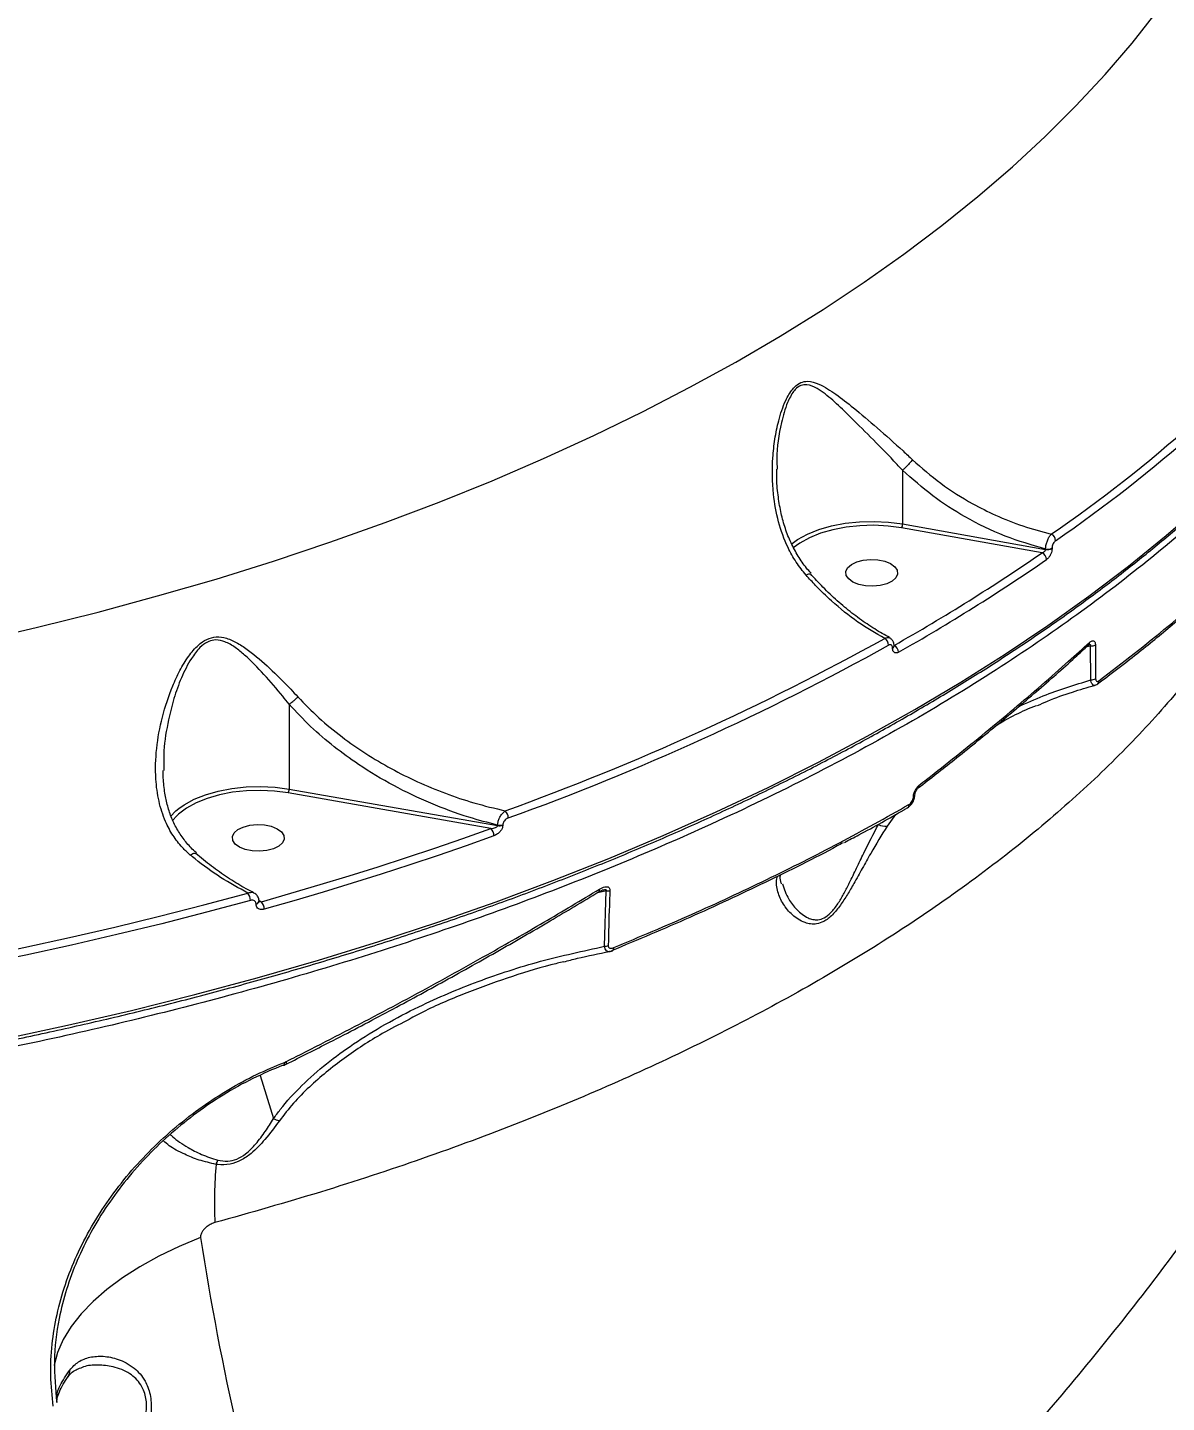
# Model space of a CAD drawing. Header units: millimetres. Extents: x -6104 to 7803, y -6013 to 4803.
# Drawn here: x 633.4 to 831, y -1479.8 to -1241.3 of the extents above; entities that cross this region are included whole.
import ezdxf

# ---------------------------------------------------------------- set-up
doc = ezdxf.new("R2010")
doc.units = ezdxf.units.MM
for name, color, linetype in [('DIKOM_ОБЪЕКТ', 7, 'Continuous'), ('DIKOM_РАЗМЕР_ЗОНА', 7, 'Continuous'), ('DIKOM_РАЗМЕР_ОБЪЕКТА', 7, 'Continuous')]:
    doc.layers.add(name, color=color, linetype=linetype)
doc.styles.add('style1', font='arial.ttf', dxfattribs={"width": 0.8})
doc.dimstyles.new('1-50', dxfattribs={"dimtxt": 300, "dimasz": 200, "dimexe": 100, "dimexo": 0, "dimgap": 100, "dimtad": 1, "dimtxsty": 'style1', "dimcen": 200, "dimclrd": 7, "dimclre": 7, "dimclrt": 7, "dimadec": 1, "dimazin": 2, "dimtfac": 1, "dimtmove": 0, "dimatfit": 2, "dimfxl": 0, "dimlwd": 25, "dimlwe": 18, "dimarcsym": 0})

# ---------------------------------------------------------------- blocks, each defined once
blk = doc.blocks.new('*D10')
at = {"layer": 'Defpoints', "color": 0, "transparency": 16777216}
for p in [(-4094.65, -224.49), (3111.63, -1726.03), (3111.63, -4948.58)]:
    blk.add_point(p, dxfattribs=at)
at = {"layer": 'DIKOM_РАЗМЕР_ОБЪЕКТА', "color": 7, "lineweight": 18, "transparency": 16777216}
for p, q in [((-4094.65, -224.49), (-4094.65, -5048.58)), ((3111.63, -1726.03), (3111.63, -5048.58))]:
    blk.add_line(p, q, dxfattribs=at)
at = {"layer": 'DIKOM_РАЗМЕР_ОБЪЕКТА', "color": 7, "lineweight": 25, "transparency": 16777216}
blk.add_line((-3894.65, -4948.58), (2911.63, -4948.58), dxfattribs=at)
at = {"layer": 'DIKOM_РАЗМЕР_ОБЪЕКТА', "color": 7, "transparency": 16777216}
for points in [[(-3894.65, -4915.24), (-3894.65, -4981.91), (-4094.65, -4948.58)], [(2911.63, -4915.24), (2911.63, -4981.91), (3111.63, -4948.58)]]:
    blk.add_solid(points, dxfattribs=at)
at = {"layer": 'DIKOM_РАЗМЕР_ОБЪЕКТА', "color": 7, "transparency": 16777216, "insert": (-134.24, -4695.4), "char_height": 300, "attachment_point": 5, "style": 'style1'}
blk.add_mtext('7200', dxfattribs=at)
blk = doc.blocks.new('*D12')
at = {"layer": 'Defpoints', "color": 0, "transparency": 16777216}
for p in [(-6103.62, -69.94), (4675.35, -1132.87), (4675.35, -5913.06)]:
    blk.add_point(p, dxfattribs=at)
at = {"layer": 'DIKOM_РАЗМЕР_ЗОНА', "color": 7, "lineweight": 18, "transparency": 16777216}
for p, q in [((-6103.62, -69.94), (-6103.62, -6013.06)), ((4675.35, -1132.87), (4675.35, -6013.06))]:
    blk.add_line(p, q, dxfattribs=at)
at = {"layer": 'DIKOM_РАЗМЕР_ЗОНА', "color": 7, "lineweight": 25, "transparency": 16777216}
blk.add_line((-5903.62, -5913.06), (4475.35, -5913.06), dxfattribs=at)
at = {"layer": 'DIKOM_РАЗМЕР_ЗОНА', "color": 7, "transparency": 16777216}
for points in [[(-5903.62, -5879.73), (-5903.62, -5946.4), (-6103.62, -5913.06)], [(4475.35, -5879.73), (4475.35, -5946.4), (4675.35, -5913.06)]]:
    blk.add_solid(points, dxfattribs=at)
at = {"layer": 'DIKOM_РАЗМЕР_ЗОНА', "color": 7, "transparency": 16777216, "insert": (271.51, -5659.89), "char_height": 300, "attachment_point": 5, "style": 'style1'}
blk.add_mtext('10800', dxfattribs=at)

msp = doc.modelspace()

# ---------------------------------------------------------------- linework, layer by layer
at = {"layer": 'DIKOM_ОБЪЕКТ', "color": 7, "linetype": 'Continuous', "lineweight": 15}
for p, q in [((785.189, -1318.062), (785.189, -1327.395)), ((809.379, -1332.395), (785.027, -1328.067)), ((785.189, -1327.395), (809.991, -1331.803)), ((809.991, -1331.803), (809.991, -1331.735)), ((811.121, -1331.554), (811.121, -1331.622)), ((783.448, -1348.941), (783.448, -1348.894)), ((783.71, -1348.594), (783.71, -1348.546)), ((817.803, -1348.565), (817.078, -1348.733)), ((817.835, -1354.444), (817.803, -1348.565)), ((678.772, -1358.676), (678.772, -1373.385)), ((657.021, -1369.77), (657.018, -1370.175)), ((678.772, -1373.385), (714.926, -1379.727)), ((713.731, -1380.218), (678.61, -1374.058)), ((659.268, -1378.007), (658.523, -1378.844)), ((783.985, -1377.779), (782.496, -1379.791)), ((714.926, -1379.727), (714.926, -1379.638)), ((715.826, -1379.572), (715.826, -1379.66)), ((673.543, -1392.732), (673.962, -1392.916)), ((673.549, -1392.882), (673.549, -1392.854)), ((733.792, -1391.05), (732.067, -1391.45)), ((733.498, -1400.655), (733.792, -1391.05)), ((673.025, -1393.335), (673.025, -1393.307)), ((677.951, -1420.789), (678.26, -1420.65)), ((678.26, -1420.65), (678.301, -1420.628)), ((673.734, -1423.044), (676.058, -1430.55)), ((640.407, -1475.311), (640.43, -1475.279))]:
    msp.add_line(p, q, dxfattribs=at)
at = {"layer": 'DIKOM_ОБЪЕКТ', "color": 7, "linetype": 'Continuous', "lineweight": 15, "flags": 128}
for points in [[(624.511, -1347.752), (635.141, -1345.295), (645.62, -1342.672), (655.939, -1339.885), (666.089, -1336.938), (676.059, -1333.832), (685.84, -1330.572), (695.425, -1327.159), (704.802, -1323.598), (713.964, -1319.89), (722.903, -1316.041), (731.609, -1312.053), (740.075, -1307.93), (748.293, -1303.676), (756.255, -1299.295), (763.955, -1294.79), (771.384, -1290.167), (778.535, -1285.43), (785.403, -1280.582), (791.981, -1275.629), (798.262, -1270.574), (804.241, -1265.424), (809.912, -1260.182), (815.27, -1254.853), (820.31, -1249.442), (825.028, -1243.955), (829.418, -1238.396)], [(629.081, -1416.778), (640.335, -1414.367), (651.449, -1411.788), (662.412, -1409.045), (673.217, -1406.139), (683.853, -1403.073), (694.312, -1399.849), (704.585, -1396.47), (714.663, -1392.939), (724.538, -1389.259), (734.202, -1385.433), (743.646, -1381.464), (752.862, -1377.356), (761.843, -1373.111), (770.581, -1368.734), (779.069, -1364.229), (787.299, -1359.598), (795.265, -1354.846), (802.96, -1349.978), (810.377, -1344.996), (817.511, -1339.906), (824.355, -1334.711), (830.903, -1329.416), (837.15, -1324.025)], [(766.036, -1330.776), (766.973, -1330.112), (768.698, -1329.164), (770.684, -1328.363), (772.885, -1327.727), (775.247, -1327.271), (777.717, -1327.006), (780.237, -1326.938), (782.747, -1327.069), (785.189, -1327.395)], [(785.027, -1328.067), (782.659, -1327.751), (780.225, -1327.624), (777.782, -1327.69), (775.387, -1327.947), (773.096, -1328.389), (770.962, -1329.005), (769.036, -1329.782), (767.363, -1330.702), (766.205, -1331.548)], [(777.587, -1337.869), (776.58, -1337.462), (775.837, -1336.924), (775.418, -1336.301), (775.357, -1335.642), (775.659, -1335.001), (776.3, -1334.429), (777.227, -1333.974), (778.365, -1333.672), (779.623, -1333.547), (780.898, -1333.61), (782.087, -1333.855), (783.094, -1334.263), (783.837, -1334.8), (784.256, -1335.424), (784.317, -1336.083), (784.015, -1336.724), (783.374, -1337.295), (782.447, -1337.75), (781.309, -1338.052), (780.051, -1338.177), (778.776, -1338.115), (777.587, -1337.869)], [(678.61, -1374.058), (676.241, -1373.741), (673.807, -1373.614), (671.364, -1373.68), (668.969, -1373.937), (666.678, -1374.379), (664.545, -1374.996), (662.619, -1375.773), (660.945, -1376.692), (659.564, -1377.732), (659.268, -1378.007)], [(659.618, -1376.767), (660.555, -1376.102), (662.28, -1375.155), (664.267, -1374.353), (666.467, -1373.717), (668.83, -1373.261), (671.3, -1372.996), (673.819, -1372.928), (676.33, -1373.059), (678.772, -1373.385)], [(658.192, -1378.151), (659.13, -1377.175), (659.618, -1376.767)], [(671.169, -1383.86), (670.162, -1383.452), (669.419, -1382.915), (669.001, -1382.291), (668.94, -1381.632), (669.242, -1380.991), (669.882, -1380.42), (670.809, -1379.965), (671.947, -1379.662), (673.205, -1379.538), (674.48, -1379.6), (675.669, -1379.845), (676.676, -1380.253), (677.419, -1380.791), (677.838, -1381.414), (677.899, -1382.073), (677.597, -1382.714), (676.956, -1383.285), (676.029, -1383.74), (674.891, -1384.043), (673.633, -1384.168), (672.358, -1384.105), (671.169, -1383.86)], [(673.962, -1392.916), (679.081, -1391.455), (684.159, -1389.957), (689.196, -1388.423), (694.191, -1386.853), (699.143, -1385.247), (704.051, -1383.606), (708.914, -1381.929), (713.731, -1380.218)], [(714.304, -1381.497), (709.476, -1383.212), (704.601, -1384.893), (699.682, -1386.538), (694.718, -1388.148), (689.711, -1389.722), (684.662, -1391.259), (679.572, -1392.761), (674.441, -1394.225)], [(608.575, -1405.552), (616.69, -1404.08), (624.744, -1402.522), (632.735, -1400.88), (640.658, -1399.153), (648.511, -1397.343), (656.29, -1395.451), (663.992, -1393.476), (671.614, -1391.421)], [(672.052, -1392.696), (664.414, -1394.756), (656.695, -1396.735), (648.898, -1398.632), (641.028, -1400.446), (633.087, -1402.176), (625.079, -1403.822), (617.006, -1405.383), (608.874, -1406.858)], [(677.706, -1421.286), (677.771, -1421.299), (677.827, -1421.29)], [(677.827, -1421.29), (677.829, -1421.289), (677.877, -1421.256), (677.916, -1421.2), (677.943, -1421.124), (677.958, -1421.028), (677.961, -1420.916), (677.951, -1420.789)], [(678.235, -1421.105), (678.239, -1421.102), (678.277, -1421.061), (678.298, -1420.992), (678.302, -1420.899), (678.289, -1420.783), (678.26, -1420.65)], [(678.266, -1421.089), (678.271, -1421.086), (678.309, -1421.042), (678.332, -1420.972), (678.338, -1420.878), (678.328, -1420.762), (678.301, -1420.628)], [(663.41, -1451.172), (659.675, -1452.73), (656.156, -1454.424), (652.88, -1456.241), (649.872, -1458.166), (647.155, -1460.185), (644.752, -1462.281), (642.68, -1464.439), (640.955, -1466.641), (639.592, -1468.87), (638.601, -1471.11), (637.989, -1473.343), (637.981, -1473.382)]]:
    msp.add_lwpolyline(points, dxfattribs=at)
at = {"layer": 'DIKOM_ОБЪЕКТ', "color": 7, "linetype": 'Continuous', "lineweight": 15}
for centre, radius, start, end in [((672.524, -1127.351), 244.733, 304.45512, 319.01542), ((672.969, -1128.048), 245.267, 304.45486, 319.01562), ((783.781, -1327.411), 1.408, 332.23015, 0.65083), ((810.402, -1330.346), 1.33, 2.50208, 64.0372), ((614.974, -1050.239), 342.645, 299.50387, 304.56684), ((808.856, -1333.614), 1.326, 2.31532, 66.76342), ((810.318, -1330.155), 1.613, 258.2916, 299.86397), ((810.318, -1330.224), 1.613, 258.2916, 299.86397), ((615.328, -1050.756), 343.432, 299.50362, 304.56704), ((562.056, -950.479), 453.685, 289.86955, 299.0114), ((781.333, -1348.46), 1.437, 1.81542, 58.38253), ((562.253, -950.778), 454.689, 289.86948, 299.01132), ((783.285, -1348.499), 0.427, 292.37683, 353.64173), ((783.287, -1348.548), 0.424, 292.2561, 354.58253), ((783.048, -1349.694), 1.413, 1.61983, 61.60024), ((817.096, -1348.038), 0.523, 312.81392, 9.77893), ((817.879, -1347.045), 1.522, 267.12689, 299.99936), ((817.886, -1352.904), 1.542, 268.11249, 300.6391), ((818.648, -1354.642), 0.617, 308.20739, 5.83246), ((677.364, -1373.402), 1.408, 332.224, 0.65466), ((787.581, -1372.832), 0.487, 312.07417, 14.22951), ((785.717, -1376.143), 0.583, 304.16604, 7.19652), ((786.966, -1374.297), 0.371, 287.34568, 349.39021), ((715.039, -1378.418), 1.753, 0.61357, 46.09009), ((712.579, -1381.503), 1.726, 0.18941, 48.11256), ((715.246, -1377.857), 1.81, 259.82883, 288.68228), ((715.246, -1377.947), 1.809, 259.81696, 288.69415), ((782.147, -1377.608), 2.211, 239.13061, 279.08125), ((669.968, -1392.7), 2.084, 0.08709, 37.8446), ((672.97, -1392.712), 0.597, 275.29139, 346.0889), ((672.972, -1392.746), 0.591, 275.06857, 347.35672), ((672.44, -1394.214), 2.001, 359.69293, 40.46499), ((732.196, -1390.887), 0.436, 314.88449, 19.92839), ((733.892, -1389.284), 1.769, 266.76967, 287.69664), ((733.555, -1398.863), 1.793, 268.18337, 288.82982), ((734.555, -1400.971), 0.545, 302.83262, 9.23311), ((663.681, -1437.109), 2.786, 330.3957, 346.91282), ((736.134, -1444.936), 70.327, 174.73718, 182.98504), ((1117.635, -1381.755), 459.499, 188.68896, 205.72237), ((639.101, -1474.365), 1.613, 325.45639, 7.14787)]:
    msp.add_arc(centre, radius, start, end, dxfattribs=at)
for points, knots in [([(474.42, -1432.667), (476.441, -1432.66), (482.3, -1432.64), (491.995, -1432.482), (503.494, -1432.14), (514.97, -1431.633), (526.415, -1430.964), (537.82, -1430.134), (549.177, -1429.143), (560.477, -1427.992), (571.712, -1426.682), (582.872, -1425.213), (593.951, -1423.587), (604.939, -1421.804), (615.828, -1419.867), (626.61, -1417.777), (637.277, -1415.535), (647.821, -1413.143), (658.235, -1410.602), (668.509, -1407.916), (678.637, -1405.085), (688.61, -1402.111), (698.422, -1398.997), (708.065, -1395.746), (717.532, -1392.359), (726.816, -1388.839), (735.909, -1385.19), (744.805, -1381.412), (753.497, -1377.51), (761.979, -1373.486), (770.244, -1369.343), (778.286, -1365.084), (786.099, -1360.713), (793.677, -1356.232), (801.015, -1351.645), (808.106, -1346.955), (814.945, -1342.166), (821.528, -1337.282), (827.849, -1332.305), (833.903, -1327.24), (839.686, -1322.091), (845.194, -1316.861), (850.421, -1311.554), (855.364, -1306.174), (860.02, -1300.726), (864.384, -1295.213), (868.454, -1289.64), (872.225, -1284.011), (875.7, -1278.331), (878.852, -1272.602), (881.19, -1267.983), (882.367, -1265.262), (882.706, -1264.48)], [0, 0, 0, 0, 0.010755, 0.0311879, 0.0516214, 0.0720549, 0.0924885, 0.1129222, 0.133356, 0.15379, 0.1742241, 0.1946585, 0.2150931, 0.235528, 0.2559631, 0.2763985, 0.2968343, 0.3172704, 0.3377069, 0.3581439, 0.3785812, 0.3990192, 0.4194575, 0.4398964, 0.4603359, 0.4807759, 0.5012165, 0.5216577, 0.5420994, 0.5625418, 0.5829849, 0.6034283, 0.6238724, 0.6443169, 0.664762, 0.6852075, 0.7056531, 0.7260988, 0.7465444, 0.7669897, 0.7874344, 0.8078782, 0.8283207, 0.8487616, 0.8692003, 0.8896364, 0.9100693, 0.9304984, 0.9509233, 0.9713434, 0.9917579, 1, 1, 1, 1]), ([(882.782, -1265.832), (882.644, -1266.182), (880.962, -1270.45), (876.555, -1278.498), (869.423, -1290.031), (860.821, -1301.429), (850.918, -1312.667), (839.887, -1323.493), (827.803, -1333.881), (814.751, -1343.813), (800.516, -1353.451), (785.099, -1362.748), (768.526, -1371.663), (751.896, -1379.645), (735.417, -1386.756), (719.266, -1393.068), (702.484, -1398.994), (685.108, -1404.509), (667.328, -1409.558), (649.232, -1414.117), (632.813, -1417.794), (622.294, -1419.841), (618.01, -1420.674)], [0, 0, 0, 0, 0.00498233, 0.06074718, 0.11646919, 0.17380977, 0.23119714, 0.28853766, 0.34425961, 0.40002442, 0.45574659, 0.51308714, 0.57047437, 0.62781487, 0.67631067, 0.72486327, 0.77341565, 0.82242837, 0.87144075, 0.91921932, 0.967106, 1, 1, 1, 1]), ([(768.455, -1336.276), (767.858, -1335.532), (766.653, -1334.031), (764.971, -1330.952), (763.542, -1327.008), (762.608, -1321.759), (762.539, -1316.91), (762.999, -1312.656), (763.682, -1309.298), (764.658, -1306.292), (765.736, -1304.405), (766.65, -1303.388), (767.516, -1302.77), (768.996, -1302.522), (771.045, -1303.172), (773.632, -1304.842), (776.944, -1307.424), (780.805, -1310.705), (784.303, -1313.81), (786.365, -1315.735), (786.908, -1316.241)], [0, 0, 0, 0, 0.0440624, 0.0889568, 0.1624866, 0.2382049, 0.335245, 0.3852648, 0.4352596, 0.4935515, 0.5321355, 0.5402093, 0.5665597, 0.5927398, 0.6382725, 0.7076017, 0.7787241, 0.8710041, 0.9660342, 1, 1, 1, 1]), ([(785.19, -1318.06), (785.19, -1318.06), (784.654, -1317.563), (782.839, -1315.513), (779.575, -1312.273), (776.071, -1308.766), (773.076, -1305.864), (770.736, -1304.011), (768.879, -1303.144), (767.54, -1303.266), (766.864, -1303.757), (766.473, -1304.175), (765.942, -1304.811), (764.986, -1306.688), (763.915, -1310.653), (763.263, -1314.588), (763.398, -1317.3), (763.428, -1317.889)], [0, 0, 0, 0, 0.000026, 0.0500798, 0.1885435, 0.3272161, 0.4299972, 0.5324068, 0.5962359, 0.6315292, 0.6661345, 0.666597, 0.6774804, 0.7308713, 0.8146133, 0.9597087, 1, 1, 1, 1]), ([(706.899, -1580.991), (711.711, -1577.034), (721.334, -1569.119), (735.299, -1557.035), (748.881, -1544.821), (762.472, -1532.061), (775.936, -1518.82), (789.158, -1505.143), (801.779, -1491.373), (813.726, -1477.559), (824.939, -1463.754), (835.059, -1450.409), (844.104, -1437.56), (852.117, -1425.23), (859.326, -1413.079), (865.669, -1401.163), (871.101, -1389.53), (875.598, -1378.199), (879.093, -1367.233), (881.551, -1356.633), (882.896, -1346.581), (883.122, -1337.296), (882.244, -1328.846), (880.709, -1321.903), (879.034, -1317.998), (878.354, -1316.411)], [0, 0, 0, 0, 0.0400046, 0.0800095, 0.1204123, 0.1608152, 0.2054795, 0.2501784, 0.2948426, 0.3408231, 0.3868418, 0.4328217, 0.4760809, 0.5193728, 0.5626316, 0.6071387, 0.6516822, 0.6961891, 0.7423061, 0.7884231, 0.8352025, 0.8819819, 0.925918, 0.9698885, 1, 1, 1, 1]), ([(786.908, -1316.241), (786.872, -1316.289), (786.765, -1316.427), (786.507, -1316.735), (786.111, -1317.173), (785.629, -1317.664), (785.336, -1317.928), (785.19, -1318.06)], [0, 0, 0, 0, 0.0872856, 0.2536069, 0.5024063, 0.7512121, 1, 1, 1, 1]), ([(786.908, -1316.241), (788.512, -1317.646), (791.756, -1320.487), (796.701, -1323.603), (801.501, -1326.021), (806.062, -1327.853), (809.336, -1328.716), (810.984, -1329.15)], [0, 0, 0, 0, 0.23086684, 0.46717616, 0.62657074, 0.81199308, 1, 1, 1, 1]), ([(819.019, -1355.115), (820.9, -1353.702), (824.96, -1350.649), (830.879, -1345.849), (836.831, -1340.748), (842.489, -1335.573), (847.863, -1330.327), (852.951, -1325.001), (857.459, -1319.977), (860.136, -1316.699), (861.319, -1315.249)], [0, 0, 0, 0, 0.1130289, 0.244048, 0.3749127, 0.5053844, 0.6355173, 0.7657839, 0.8964701, 1, 1, 1, 1]), ([(819.262, -1354.58), (823.332, -1351.451), (831.472, -1345.195), (842.477, -1335.37), (852.647, -1325.261), (858.544, -1318.278), (861.492, -1314.786)], [0, 0, 0, 0, 0.2486165, 0.4972328, 0.7486163, 1, 1, 1, 1]), ([(769.317, -1335.93), (769.049, -1335.636), (768.21, -1334.714), (767.032, -1332.949), (765.784, -1330.657), (764.8, -1328.176), (764.086, -1325.524), (763.591, -1322.657), (763.338, -1320.09), (763.364, -1318.462), (763.373, -1317.895)], [0, 0, 0, 0, 0.0611124, 0.1919161, 0.3276871, 0.4659008, 0.6050927, 0.7508581, 0.9132424, 1, 1, 1, 1]), ([(785.189, -1318.062), (785.19, -1318.062), (785.19, -1318.061), (785.19, -1318.061), (785.19, -1318.061), (785.19, -1318.06)], [0, 0, 0, 0, 0.4818074, 0.84827, 1, 1, 1, 1]), ([(809.991, -1331.735), (807.634, -1331.054), (802.856, -1329.674), (796.278, -1326.435), (790.266, -1322.59), (786.894, -1319.583), (785.189, -1318.062)], [0, 0, 0, 0, 0.2606922, 0.5286994, 0.761626, 1, 1, 1, 1]), ([(853.024, -1324.861), (851.507, -1328.051), (848.215, -1334.977), (841.581, -1345.364), (833.635, -1355.814), (824.664, -1365.76), (814.834, -1375.201), (803.875, -1384.409), (791.784, -1393.347), (778.579, -1401.98), (764.637, -1410.076), (750.048, -1417.631), (734.909, -1424.654), (718.894, -1431.308), (702.01, -1437.549), (684.343, -1443.395), (672.047, -1446.864), (665.902, -1448.598)], [0, 0, 0, 0, 0.0602331, 0.1307415, 0.20125, 0.267473, 0.333748, 0.3999716, 0.4681248, 0.5363335, 0.6044877, 0.669513, 0.7345855, 0.7996114, 0.8663909, 0.9332205, 1, 1, 1, 1]), ([(809.991, -1331.735), (809.998, -1331.632), (810.018, -1331.338), (810.132, -1330.784), (810.357, -1330.131), (810.656, -1329.536), (810.875, -1329.278), (810.984, -1329.15)], [0, 0, 0, 0, 0.1131677, 0.3259332, 0.5479859, 0.7754358, 1, 1, 1, 1]), ([(811.731, -1330.288), (811.659, -1330.348), (811.517, -1330.467), (811.328, -1330.755), (811.191, -1331.077), (811.128, -1331.354), (811.123, -1331.502), (811.121, -1331.554)], [0, 0, 0, 0, 0.2288286, 0.4578491, 0.6785152, 0.8883334, 1, 1, 1, 1]), ([(809.379, -1332.395), (809.45, -1332.371), (809.589, -1332.325), (809.775, -1332.199), (809.906, -1332.057), (809.963, -1331.945), (809.986, -1331.866), (809.989, -1331.828), (809.991, -1331.803)], [0, 0, 0, 0, 0.2553307, 0.4988724, 0.7167653, 0.8616415, 0.9069877, 1, 1, 1, 1]), ([(811.121, -1331.622), (811.118, -1331.699), (811.11, -1331.925), (811.012, -1332.35), (810.801, -1332.846), (810.511, -1333.286), (810.291, -1333.469), (810.181, -1333.56)], [0, 0, 0, 0, 0.1082823, 0.320439, 0.5430343, 0.7715665, 1, 1, 1, 1]), ([(768.455, -1336.276), (768.481, -1336.261), (768.584, -1336.2), (768.81, -1336.082), (769.067, -1335.99), (769.142, -1336.04), (769.175, -1336.062)], [0, 0, 0, 0, 0.0709674, 0.2779016, 0.6740995, 1, 1, 1, 1]), ([(782.086, -1347.237), (780.531, -1346.343), (777.381, -1344.533), (773.381, -1341.285), (770.423, -1338.446), (768.999, -1336.877), (768.455, -1336.276)], [0, 0, 0, 0, 0.3247063, 0.6574793, 0.869003, 1, 1, 1, 1]), ([(782.941, -1347.064), (782.519, -1346.848), (781.208, -1346.176), (779.019, -1344.772), (776.399, -1342.881), (773.839, -1340.74), (771.42, -1338.471), (769.919, -1336.824), (769.202, -1336.036)], [0, 0, 0, 0, 0.0879372, 0.2727419, 0.4583682, 0.644346, 0.8300262, 1, 1, 1, 1]), ([(661.617, -1384.823), (661.151, -1384.398), (660.023, -1383.37), (658.554, -1381.434), (657.125, -1378.763), (656.08, -1375.479), (655.502, -1371.217), (655.659, -1366.29), (656.668, -1360.841), (658.157, -1356.322), (659.767, -1352.805), (661.216, -1350.383), (662.781, -1348.496), (664.447, -1347.303), (666.184, -1346.859), (668.031, -1347.171), (669.877, -1348.049), (672.382, -1349.737), (675.429, -1352.386), (678.259, -1355.207), (679.864, -1356.947), (680.276, -1357.393)], [0, 0, 0, 0, 0.0311475, 0.0753847, 0.1207359, 0.1821162, 0.2453876, 0.3302604, 0.4176094, 0.5065782, 0.5523803, 0.5980992, 0.6383976, 0.667093, 0.6962048, 0.7286726, 0.7668125, 0.8059862, 0.8877652, 0.9712465, 1, 1, 1, 1]), ([(678.772, -1358.676), (678.397, -1358.211), (676.955, -1356.418), (674.427, -1353.435), (671.678, -1350.647), (669.433, -1348.772), (667.789, -1347.801), (666.201, -1347.399), (665.129, -1347.619), (664.189, -1348.056), (663.055, -1348.95), (661.512, -1351.087), (659.998, -1354.073), (658.735, -1357.663), (657.697, -1361.895), (656.968, -1365.96), (657.007, -1368.763), (657.021, -1369.77)], [0, 0, 0, 0, 0.0410617, 0.1582891, 0.2754222, 0.3287884, 0.3818858, 0.4245558, 0.4558021, 0.4619683, 0.4993764, 0.5538739, 0.6383782, 0.7234473, 0.8083957, 0.9311825, 1, 1, 1, 1]), ([(782.086, -1347.237), (782.23, -1347.173), (782.519, -1347.045), (782.823, -1347.043), (782.904, -1347.124), (782.904, -1347.124)], [0, 0, 0, 0, 0.4997153, 0.9990192, 1, 1, 1, 1]), ([(783.71, -1348.547), (783.71, -1348.547), (783.71, -1348.321), (783.643, -1347.928), (783.362, -1347.422), (783.071, -1347.234), (782.935, -1347.146)], [0, 0, 0, 0, 0.000445, 0.3882985, 0.7151745, 1, 1, 1, 1]), ([(817.611, -1347.949), (817.759, -1347.836), (818.004, -1347.649), (818.321, -1347.637), (818.523, -1347.789), (818.627, -1348.058), (818.636, -1348.272), (818.64, -1348.363)], [0, 0, 0, 0, 0.3038699, 0.5023238, 0.7017056, 0.8732917, 1, 1, 1, 1]), ([(783.448, -1348.894), (783.444, -1348.832), (783.436, -1348.676), (783.354, -1348.48), (783.201, -1348.348), (782.998, -1348.314), (782.845, -1348.381), (782.769, -1348.414)], [0, 0, 0, 0, 0.1422813, 0.357098, 0.5715878, 0.7857022, 1, 1, 1, 1]), ([(784.461, -1349.654), (784.347, -1349.704), (784.12, -1349.805), (783.816, -1349.755), (783.587, -1349.558), (783.465, -1349.265), (783.453, -1349.033), (783.448, -1348.941)], [0, 0, 0, 0, 0.21502897, 0.42998063, 0.64471698, 0.85922315, 1, 1, 1, 1]), ([(783.717, -1348.675), (783.715, -1348.672), (783.712, -1348.668), (783.712, -1348.611), (783.712, -1348.589)], [0, 0, 0, 0, 0.61693956, 1, 1, 1, 1]), ([(787.899, -1373.183), (789.995, -1371.554), (794.603, -1367.973), (801.443, -1362.392), (808.437, -1356.462), (813.764, -1351.799), (816.677, -1349.106), (817.436, -1348.404)], [0, 0, 0, 0, 0.1999131, 0.4396277, 0.6783833, 0.9162269, 1, 1, 1, 1]), ([(788.053, -1372.712), (788.488, -1372.376), (790.663, -1370.693), (796.24, -1366.297), (804.547, -1359.481), (812.155, -1352.896), (816.408, -1349.04), (817.611, -1347.949)], [0, 0, 0, 0, 0.04137389, 0.20687096, 0.53814989, 0.86942865, 1, 1, 1, 1]), ([(817.463, -1348.416), (817.476, -1348.402), (817.521, -1348.355), (817.56, -1348.338), (817.549, -1348.343), (817.547, -1348.343)], [0, 0, 0, 0, 0.2485408, 0.8651705, 1, 1, 1, 1]), ([(817.803, -1348.565), (817.817, -1348.532), (817.842, -1348.477), (817.837, -1348.411), (817.808, -1348.368), (817.753, -1348.341), (817.647, -1348.33), (817.553, -1348.35), (817.491, -1348.364)], [0, 0, 0, 0, 0.1805295, 0.3008841, 0.3970506, 0.526652, 0.6856346, 1, 1, 1, 1]), ([(818.64, -1348.363), (818.638, -1348.949), (818.632, -1350.905), (818.655, -1352.86), (818.672, -1354.23)], [0, 0, 0, 0, 0.2996309, 1, 1, 1, 1]), ([(805.289, -1359.097), (806.716, -1358.448), (810.753, -1356.613), (815.054, -1355.296), (817.835, -1354.444)], [0, 0, 0, 0, 0.353318, 1, 1, 1, 1]), ([(818.504, -1355.382), (818.498, -1355.386), (818.407, -1355.449), (818.228, -1355.354), (818.01, -1355.078), (817.889, -1354.719), (817.844, -1354.492), (817.835, -1354.444)], [0, 0, 0, 0, 0.02252451, 0.33782751, 0.63790222, 0.9248523, 1, 1, 1, 1]), ([(818.672, -1354.23), (818.675, -1354.281), (818.682, -1354.412), (818.743, -1354.588), (818.869, -1354.7), (819.052, -1354.709), (819.188, -1354.626), (819.262, -1354.58)], [0, 0, 0, 0, 0.1207516, 0.3075376, 0.5229262, 0.7374731, 1, 1, 1, 1]), ([(808.594, -1358.877), (809.178, -1358.618), (811.14, -1357.744), (814.446, -1356.559), (817.212, -1355.763), (818.506, -1355.39)], [0, 0, 0, 0, 0.1837372, 0.6178755, 1, 1, 1, 1]), ([(818.506, -1355.374), (818.586, -1355.354), (818.783, -1355.304), (818.939, -1355.184), (819.032, -1355.114)], [0, 0, 0, 0, 0.4110657, 1, 1, 1, 1]), ([(678.773, -1358.674), (678.773, -1358.674), (678.772, -1358.674), (678.772, -1358.675), (678.772, -1358.676), (678.772, -1358.676)], [0, 0, 0, 0, 0.2856013, 0.6871395, 1, 1, 1, 1]), ([(678.773, -1358.674), (678.935, -1358.558), (679.259, -1358.327), (679.738, -1357.917), (680.073, -1357.601), (680.228, -1357.442), (680.276, -1357.393)], [0, 0, 0, 0, 0.3252952, 0.6505593, 0.8925663, 1, 1, 1, 1]), ([(714.926, -1379.638), (713.268, -1379.206), (709.365, -1378.19), (703.31, -1375.941), (696.878, -1372.886), (691.287, -1369.535), (686.498, -1366.046), (682.422, -1362.585), (679.989, -1359.977), (678.773, -1358.674)], [0, 0, 0, 0, 0.1234119, 0.2903389, 0.4577875, 0.6246113, 0.7465471, 0.873294, 1, 1, 1, 1]), ([(680.276, -1357.393), (681.463, -1358.617), (683.854, -1361.082), (687.85, -1364.338), (692.061, -1367.279), (696.45, -1369.872), (701.069, -1372.181), (705.867, -1374.165), (710.951, -1375.893), (714.438, -1376.723), (716.255, -1377.155)], [0, 0, 0, 0, 0.12368284, 0.24889544, 0.36895391, 0.49074175, 0.61254715, 0.73805497, 0.86357198, 1, 1, 1, 1]), ([(808.41, -1358.906), (808.39, -1358.914), (805.898, -1359.856), (803.457, -1361.097), (801.232, -1362.536), (801.173, -1362.574)], [0, 0, 0, 0, 0.0079861, 0.9740919, 1, 1, 1, 1]), ([(698.966, -1682.107), (702.695, -1679.485), (712.743, -1672.421), (728.799, -1660.654), (746.97, -1646.783), (764.807, -1632.549), (782.24, -1617.995), (799.196, -1603.163), (815.302, -1588.379), (830.521, -1573.693), (844.84, -1559.152), (858.492, -1544.518), (871.398, -1529.84), (883.495, -1515.168), (894.517, -1500.826), (904.451, -1486.854), (913.308, -1473.286), (921.234, -1459.901), (928.158, -1446.753), (934.033, -1433.896), (938.727, -1421.613), (942.257, -1409.93), (944.648, -1398.869), (945.978, -1388.226), (946.046, -1378.146), (945.584, -1371.259), (944.759, -1367.974), (944.679, -1367.653)], [0, 0, 0, 0, 0.0245685, 0.0661874, 0.1078383, 0.1494572, 0.1922848, 0.2351476, 0.2779753, 0.3195941, 0.361245, 0.4028639, 0.4456917, 0.4885542, 0.531382, 0.5730004, 0.6146507, 0.6562691, 0.6990963, 0.7419584, 0.7847856, 0.8264043, 0.868055, 0.9096737, 0.9525012, 0.9953636, 1, 1, 1, 1]), ([(715.514, -1671.104), (717.654, -1669.555), (722.891, -1665.761), (731.096, -1659.655), (740.124, -1652.81), (748.999, -1645.927), (757.731, -1639.009), (766.322, -1632.05), (774.774, -1625.05), (783.09, -1618.006), (791.272, -1610.917), (799.322, -1603.781), (807.243, -1596.594), (815.028, -1589.364), (822.65, -1582.114), (830.079, -1574.873), (837.292, -1567.661), (844.288, -1560.483), (851.069, -1553.334), (857.639, -1546.213), (864, -1539.117), (870.154, -1532.044), (876.103, -1524.992), (881.848, -1517.959), (887.39, -1510.942), (892.728, -1503.944), (897.849, -1496.982), (902.73, -1490.084), (907.354, -1483.275), (911.715, -1476.562), (915.816, -1469.944), (919.66, -1463.416), (923.248, -1456.976), (926.581, -1450.622), (929.661, -1444.353), (932.487, -1438.166), (935.061, -1432.061), (937.381, -1426.036), (939.443, -1420.102), (941.24, -1414.281), (942.761, -1408.598), (944.005, -1403.061), (944.972, -1397.671), (945.662, -1392.426), (946.079, -1387.322), (946.218, -1382.361), (946.09, -1377.535), (945.659, -1372.865), (945.24, -1369.664), (944.888, -1368.065), (944.857, -1367.926)], [0, 0, 0, 0, 0.0148392, 0.0363253, 0.0577125, 0.0790247, 0.1002866, 0.1215226, 0.1427569, 0.1640091, 0.1852998, 0.2066537, 0.2280948, 0.2496473, 0.2712481, 0.2927746, 0.3141948, 0.3355335, 0.356815, 0.3780635, 0.3993037, 0.4205573, 0.4418427, 0.4631845, 0.4846068, 0.5061338, 0.5277482, 0.5493324, 0.5707974, 0.5921743, 0.6134878, 0.6347618, 0.6560208, 0.6772885, 0.6985816, 0.719924, 0.7413394, 0.7628517, 0.7844715, 0.806088, 0.8276029, 0.8490185, 0.8703574, 0.8916418, 0.9128937, 0.9341344, 0.9553849, 0.9766596, 0.9979801, 1, 1, 1, 1]), ([(662.705, -1384.416), (662.525, -1384.268), (661.773, -1383.651), (660.658, -1382.351), (659.384, -1380.525), (658.375, -1378.505), (657.657, -1376.351), (657.179, -1373.98), (656.921, -1371.915), (656.924, -1370.59), (656.925, -1370.17)], [0, 0, 0, 0, 0.0438573, 0.183481, 0.3272568, 0.4727948, 0.6167027, 0.7591621, 0.9235373, 1, 1, 1, 1]), ([(787.077, -1374.652), (787.095, -1374.483), (787.13, -1374.146), (787.336, -1373.616), (787.64, -1373.095), (787.909, -1372.846), (788.053, -1372.712)], [0, 0, 0, 0, 0.232209, 0.4640231, 0.7140306, 1, 1, 1, 1]), ([(787.331, -1374.366), (787.334, -1374.321), (787.341, -1374.226), (787.388, -1374.021), (787.481, -1373.769), (787.629, -1373.503), (787.782, -1373.307), (787.89, -1373.205), (787.915, -1373.188), (787.916, -1373.188)], [0, 0, 0, 0, 0.117226, 0.2486286, 0.4269655, 0.6365006, 0.8359801, 0.9936341, 1, 1, 1, 1]), ([(735.093, -1400.884), (739.626, -1398.983), (748.694, -1395.182), (761.716, -1389.098), (774.334, -1382.762), (782.308, -1378.3), (786.296, -1376.07)], [0, 0, 0, 0, 0.2491219, 0.4982435, 0.749122, 1, 1, 1, 1]), ([(786.044, -1376.612), (786.166, -1376.536), (786.482, -1376.34), (786.893, -1375.816), (787.244, -1375.113), (787.299, -1374.604), (787.324, -1374.367)], [0, 0, 0, 0, 0.1671782, 0.4316899, 0.7357261, 1, 1, 1, 1]), ([(786.296, -1376.07), (786.337, -1376.043), (786.474, -1375.956), (786.691, -1375.722), (786.897, -1375.376), (787.039, -1375.004), (787.064, -1374.769), (787.077, -1374.652)], [0, 0, 0, 0, 0.1043984, 0.3453883, 0.5759631, 0.7877702, 1, 1, 1, 1]), ([(714.926, -1379.638), (714.932, -1379.558), (714.951, -1379.292), (715.073, -1378.805), (715.338, -1378.198), (715.712, -1377.634), (716.042, -1377.305), (716.225, -1377.176), (716.255, -1377.155)], [0, 0, 0, 0, 0.0891858, 0.2936402, 0.4896168, 0.7163693, 0.9545681, 1, 1, 1, 1]), ([(716.792, -1378.399), (716.653, -1378.464), (716.407, -1378.578), (716.11, -1378.862), (715.918, -1379.152), (715.834, -1379.397), (715.828, -1379.531), (715.826, -1379.572)], [0, 0, 0, 0, 0.30256773, 0.53467218, 0.72545343, 0.91710375, 1, 1, 1, 1]), ([(775.091, -1382.641), (775.928, -1382.203), (779.462, -1380.355), (783.107, -1378.343), (785.841, -1376.736), (786.042, -1376.619)], [0, 0, 0, 0, 0.2235022, 0.9431527, 1, 1, 1, 1]), ([(713.731, -1380.218), (713.893, -1380.203), (714.179, -1380.177), (714.538, -1380.074), (714.759, -1379.965), (714.869, -1379.867), (714.918, -1379.796), (714.924, -1379.747), (714.926, -1379.727)], [0, 0, 0, 0, 0.3509637, 0.6182031, 0.8028874, 0.8793372, 0.9492085, 1, 1, 1, 1]), ([(715.826, -1379.66), (715.823, -1379.721), (715.812, -1379.933), (715.677, -1380.321), (715.364, -1380.785), (714.896, -1381.226), (714.514, -1381.401), (714.304, -1381.497)], [0, 0, 0, 0, 0.0796376, 0.2757136, 0.470776, 0.7105357, 1, 1, 1, 1]), ([(782.496, -1379.791), (781.544, -1381.353), (780.101, -1383.721), (778.208, -1387.138), (776.874, -1389.531), (775.62, -1391.683), (774.412, -1393.557), (773.038, -1395.278), (771.573, -1396.418), (770.281, -1396.823), (769.205, -1396.816), (768.131, -1396.538), (767.07, -1395.998), (765.72, -1394.947), (764.377, -1393.35), (763.456, -1391.207), (763.172, -1389.554), (763.457, -1388.63), (763.502, -1388.481)], [0, 0, 0, 0, 0.116659, 0.1768194, 0.2369347, 0.2801631, 0.3241684, 0.3692735, 0.4147977, 0.4544826, 0.491231, 0.5288864, 0.5825002, 0.6361706, 0.7462216, 0.8608016, 0.9774935, 1, 1, 1, 1]), ([(764.33, -1389.841), (764.64, -1390.733), (765.186, -1392.309), (766.806, -1394.35), (768.272, -1395.56), (769.597, -1396.029), (770.516, -1396.107), (771.586, -1395.809), (772.426, -1395.158), (773.272, -1394.262), (774.094, -1393.118), (775.071, -1391.41), (776.103, -1389.393), (777.223, -1387.074), (778.877, -1383.592), (780.153, -1381.15), (781.013, -1379.506)], [0, 0, 0, 0, 0.1519018, 0.2684776, 0.3869882, 0.425887, 0.4655485, 0.5086273, 0.5509172, 0.5589805, 0.6094103, 0.6565849, 0.704782, 0.7774475, 0.850175, 1, 1, 1, 1]), ([(774.872, -1382.69), (774.529, -1382.879), (770.201, -1385.264), (761.358, -1389.611), (748.365, -1395.719), (739.242, -1399.538), (734.68, -1401.447)], [0, 0, 0, 0, 0.0277832, 0.3503378, 0.6751689, 1, 1, 1, 1]), ([(661.617, -1384.823), (661.637, -1384.809), (661.799, -1384.697), (662.094, -1384.539), (662.417, -1384.461), (662.526, -1384.545), (662.573, -1384.581)], [0, 0, 0, 0, 0.0464629, 0.3750709, 0.7287552, 1, 1, 1, 1]), ([(671.614, -1391.421), (670.027, -1390.561), (666.916, -1388.874), (663.606, -1386.457), (661.891, -1385.047), (661.617, -1384.823)], [0, 0, 0, 0, 0.4665328, 0.915013, 1, 1, 1, 1]), ([(672.663, -1391.379), (672.564, -1391.332), (671.511, -1390.839), (669.506, -1389.653), (666.679, -1387.802), (664.364, -1386.084), (663.027, -1384.918), (662.59, -1384.536)], [0, 0, 0, 0, 0.0291567, 0.307436, 0.5861174, 0.8646512, 1, 1, 1, 1]), ([(764.227, -1389.889), (764.198, -1389.82), (764.008, -1389.364), (763.937, -1388.821), (764.002, -1388.331), (764.016, -1388.221)], [0, 0, 0, 0, 0.1203071, 0.8020163, 1, 1, 1, 1]), ([(732.606, -1390.738), (732.92, -1390.575), (733.366, -1390.343), (733.922, -1390.305), (734.218, -1390.403), (734.385, -1390.615), (734.432, -1390.811), (734.43, -1390.936), (734.429, -1390.969)], [0, 0, 0, 0, 0.4029739, 0.5733109, 0.7451241, 0.8533459, 0.9617421, 1, 1, 1, 1]), ([(671.614, -1391.421), (671.767, -1391.371), (672.099, -1391.263), (672.464, -1391.274), (672.618, -1391.384), (672.649, -1391.406)], [0, 0, 0, 0, 0.40722838, 0.87890532, 1, 1, 1, 1]), ([(673.025, -1393.307), (673.015, -1393.217), (672.995, -1393.036), (672.845, -1392.826), (672.621, -1392.689), (672.344, -1392.638), (672.145, -1392.678), (672.052, -1392.696)], [0, 0, 0, 0, 0.1951562, 0.3901066, 0.5932673, 0.8111213, 1, 1, 1, 1]), ([(673.535, -1392.855), (673.539, -1392.81), (673.563, -1392.557), (673.405, -1392.097), (673.082, -1391.625), (672.768, -1391.47), (672.652, -1391.413)], [0, 0, 0, 0, 0.0749532, 0.417225, 0.7841894, 1, 1, 1, 1]), ([(673.552, -1392.847), (673.616, -1392.867), (673.748, -1392.909), (673.89, -1392.914), (673.962, -1392.916)], [0, 0, 0, 0, 0.48492597, 1, 1, 1, 1]), ([(678.271, -1421.096), (680.786, -1419.833), (686.614, -1416.904), (695.588, -1412.195), (705.223, -1406.989), (714.712, -1401.675), (723.828, -1396.414), (729.689, -1392.884), (732.501, -1391.191)], [0, 0, 0, 0, 0.1330769, 0.3084085, 0.4840325, 0.6601383, 0.8369189, 1, 1, 1, 1]), ([(678.301, -1420.628), (678.869, -1420.344), (681.707, -1418.921), (689.04, -1415.187), (700.154, -1409.334), (712.192, -1402.692), (723.013, -1396.49), (729.408, -1392.655), (732.606, -1390.738)], [0, 0, 0, 0, 0.0299895, 0.1499485, 0.3900564, 0.6301651, 0.8150821, 1, 1, 1, 1]), ([(732.508, -1391.2), (732.557, -1391.169), (732.724, -1391.062), (732.934, -1390.974), (733.041, -1390.951), (733.067, -1390.945)], [0, 0, 0, 0, 0.2412888, 0.8153924, 1, 1, 1, 1]), ([(733.792, -1391.05), (733.799, -1391.037), (733.813, -1391.013), (733.823, -1390.974), (733.819, -1390.944), (733.805, -1390.919), (733.778, -1390.894), (733.67, -1390.856), (733.446, -1390.868), (733.227, -1390.901), (733.096, -1390.936), (733.075, -1390.942)], [0, 0, 0, 0, 0.0482275, 0.0980348, 0.148304, 0.1638691, 0.2179776, 0.2898126, 0.5742505, 0.9300838, 1, 1, 1, 1]), ([(734.429, -1390.969), (734.403, -1391.554), (734.274, -1394.481), (734.181, -1397.678), (734.138, -1400.291), (734.133, -1400.56)], [0, 0, 0, 0, 0.1831703, 0.9158755, 1, 1, 1, 1]), ([(674.441, -1394.225), (674.306, -1394.253), (674.017, -1394.312), (673.615, -1394.241), (673.287, -1394.042), (673.067, -1393.735), (673.039, -1393.469), (673.025, -1393.335)], [0, 0, 0, 0, 0.1890368, 0.4045052, 0.6068472, 0.8033737, 1, 1, 1, 1]), ([(676.058, -1430.55), (676.441, -1430.028), (677.918, -1428.011), (680.912, -1424.745), (685.209, -1420.964), (690.069, -1417.425), (695.419, -1414.129), (702.582, -1410.387), (711.529, -1406.609), (722.323, -1403.082), (729.775, -1401.464), (733.498, -1400.655)], [0, 0, 0, 0, 0.0310725, 0.1198394, 0.2089542, 0.2979298, 0.3968247, 0.4957436, 0.6636317, 0.8319717, 1, 1, 1, 1]), ([(726.39, -1403.357), (727.181, -1403.146), (729.803, -1402.448), (732.48, -1401.92), (734.35, -1401.552)], [0, 0, 0, 0, 0.301298, 1, 1, 1, 1]), ([(734.351, -1401.556), (734.315, -1401.57), (734.131, -1401.64), (733.849, -1401.5), (733.589, -1401.149), (733.525, -1400.805), (733.498, -1400.655)], [0, 0, 0, 0, 0.0884009, 0.4501728, 0.7599983, 1, 1, 1, 1]), ([(734.133, -1400.56), (734.137, -1400.616), (734.145, -1400.733), (734.229, -1400.877), (734.379, -1400.975), (734.669, -1401.022), (734.921, -1400.94), (735.093, -1400.884)], [0, 0, 0, 0, 0.1212021, 0.2523142, 0.4116016, 0.5993883, 1, 1, 1, 1]), ([(734.364, -1401.561), (734.441, -1401.551), (734.609, -1401.53), (734.763, -1401.458), (734.846, -1401.419)], [0, 0, 0, 0, 0.4571136, 1, 1, 1, 1]), ([(726.431, -1403.342), (725.678, -1403.521), (722.337, -1404.313), (716.547, -1406.128), (709.134, -1408.843), (703.331, -1411.299), (700.14, -1413.03), (699.227, -1413.525)], [0, 0, 0, 0, 0.078969, 0.3500844, 0.6208579, 0.8915926, 1, 1, 1, 1]), ([(699.227, -1413.525), (697.783, -1414.266), (693.968, -1416.222), (688.215, -1420.016), (683.128, -1424.145), (679.461, -1427.852), (677.871, -1429.902), (677.076, -1430.927)], [0, 0, 0, 0, 0.1673455, 0.4418201, 0.7176942, 0.8588795, 1, 1, 1, 1]), ([(637.86, -1480.433), (637.666, -1478.674), (637.279, -1475.157), (637.548, -1469.806), (638.411, -1464.517), (639.855, -1459.344), (641.858, -1454.248), (644.415, -1449.295), (647.464, -1444.533), (650.961, -1440.017), (654.868, -1435.804), (659.112, -1431.932), (663.605, -1428.457), (668.284, -1425.433), (673.072, -1422.821), (676.327, -1421.466), (677.951, -1420.789)], [0, 0, 0, 0, 0.0751079, 0.1502151, 0.2212824, 0.2925778, 0.3636453, 0.4347703, 0.5061235, 0.5772487, 0.6483402, 0.7196583, 0.7907514, 0.8604288, 0.9303187, 1, 1, 1, 1]), ([(677.706, -1421.286), (675.955, -1422.02), (672.452, -1423.489), (667.437, -1426.308), (662.715, -1429.491), (658.34, -1433.001), (654.25, -1436.87), (650.518, -1441.073), (647.186, -1445.55), (644.3, -1450.256), (641.924, -1455.144), (640.071, -1460.155), (638.588, -1466.001), (637.779, -1472.659), (638.234, -1477.435), (638.462, -1479.823)], [0, 0, 0, 0, 0.0766093, 0.1532169, 0.2242325, 0.2954744, 0.3664893, 0.4374867, 0.5087115, 0.5797097, 0.6506977, 0.7219121, 0.7929006, 0.8964496, 1, 1, 1, 1]), ([(677.827, -1421.289), (677.85, -1421.28), (677.988, -1421.228), (678.122, -1421.159), (678.233, -1421.102)], [0, 0, 0, 0, 0.168323, 1, 1, 1, 1]), ([(678.223, -1421.111), (678.234, -1421.105), (678.247, -1421.099), (678.26, -1421.092), (678.262, -1421.091)], [0, 0, 0, 0, 0.786577, 1, 1, 1, 1]), ([(677.076, -1430.927), (676.272, -1432.008), (675.15, -1433.518), (673.442, -1435.424), (672.09, -1436.707), (670.429, -1437.869), (668.374, -1438.592), (666.953, -1438.6), (666.193, -1438.497), (666.103, -1438.485)], [0, 0, 0, 0, 0.2865143, 0.4002733, 0.5163002, 0.6574635, 0.7993895, 0.9763478, 1, 1, 1, 1]), ([(666.394, -1437.74), (666.959, -1437.841), (667.977, -1438.025), (669.696, -1437.656), (671.434, -1436.616), (673.103, -1434.884), (674.662, -1432.762), (675.619, -1431.296), (676.062, -1430.558), (676.063, -1430.557)], [0, 0, 0, 0, 0.1595589, 0.2875381, 0.4150446, 0.5934657, 0.7962065, 0.9997256, 1, 1, 1, 1]), ([(676.063, -1430.557), (676.062, -1430.556), (676.06, -1430.555), (676.059, -1430.553), (676.058, -1430.551), (676.058, -1430.55)], [0, 0, 0, 0, 0.343315, 0.814141, 1, 1, 1, 1]), ([(677.076, -1430.927), (677.051, -1430.923), (676.904, -1430.901), (676.574, -1430.812), (676.244, -1430.647), (676.063, -1430.557)], [0, 0, 0, 0, 0.0844013, 0.4973215, 1, 1, 1, 1]), ([(658.157, -1433.279), (658.297, -1433.433), (658.996, -1434.203), (660.894, -1435.365), (663.476, -1436.832), (665.422, -1437.437), (666.394, -1437.74)], [0, 0, 0, 0, 0.0948583, 0.4734821, 0.7371242, 1, 1, 1, 1]), ([(666.103, -1438.485), (665.091, -1438.256), (663.04, -1437.791), (660.312, -1436.617), (658.113, -1435.486), (657.28, -1434.694), (656.973, -1434.402)], [0, 0, 0, 0, 0.2352824, 0.4766807, 0.8070741, 1, 1, 1, 1]), ([(665.902, -1448.598), (665.677, -1448.671), (665.209, -1448.824), (664.596, -1449.195), (664.102, -1449.624), (663.735, -1450.069), (663.504, -1450.5), (663.394, -1450.884), (663.405, -1451.079), (663.41, -1451.172)], [0, 0, 0, 0, 0.1944047, 0.4037033, 0.5539003, 0.6910132, 0.8350589, 0.921907, 1, 1, 1, 1]), ([(640.702, -1474.164), (641.191, -1473.65), (642.182, -1472.606), (644.191, -1471.856), (646.516, -1471.677), (648.697, -1472.108), (650.525, -1472.899), (651.818, -1473.741), (652.927, -1474.796), (653.949, -1476.212), (654.759, -1478.33), (654.92, -1480.892), (654.67, -1483.234), (654.172, -1485.732), (653.32, -1488.695), (651.997, -1492.517), (650.392, -1496.706), (648.911, -1500.446), (647.753, -1503.362), (647.2, -1504.74), (646.922, -1505.433)], [0, 0, 0, 0, 0.07178868, 0.14562938, 0.22117008, 0.29851777, 0.34063669, 0.38329313, 0.41610134, 0.44961253, 0.49864512, 0.54779191, 0.58045178, 0.61397113, 0.67043727, 0.72831822, 0.81195443, 0.89807378, 0.94868665, 1, 1, 1, 1]), ([(638.425, -1479.185), (638.431, -1479.022), (638.459, -1478.281), (639.052, -1476.623), (640.095, -1475.069), (640.702, -1474.164)], [0, 0, 0, 0, 0.1051273, 0.4785372, 1, 1, 1, 1]), ([(640.418, -1475.324), (640.596, -1475.108), (641.011, -1474.603), (641.712, -1474.105), (642.335, -1473.893), (642.615, -1473.798)], [0, 0, 0, 0, 0.2912722, 0.68059, 1, 1, 1, 1]), ([(644.818, -1503.932), (645.14, -1503.28), (645.787, -1501.966), (647.108, -1499.248), (648.804, -1495.733), (650.618, -1491.851), (652.148, -1488.254), (653.132, -1485.533), (653.745, -1483.198), (654.085, -1481.064), (653.997, -1478.706), (653.205, -1476.831), (652.181, -1475.614), (651.053, -1474.729), (649.718, -1474.046), (647.834, -1473.447), (645.567, -1473.238), (643.66, -1473.371), (642.768, -1473.762), (642.608, -1473.832)], [0, 0, 0, 0, 0.0593415, 0.119453, 0.217633, 0.3183844, 0.3835452, 0.4499731, 0.4863802, 0.5236836, 0.5769865, 0.6302097, 0.6666618, 0.7041753, 0.7524742, 0.8014806, 0.8899041, 0.9802647, 1, 1, 1, 1]), ([(638.459, -1479.78), (638.479, -1479.552), (638.528, -1478.992), (638.886, -1477.934), (639.492, -1476.675), (640.149, -1475.752), (640.463, -1475.312)], [0, 0, 0, 0, 0.184148, 0.4536026, 0.739227, 1, 1, 1, 1])]:
    msp.add_open_spline(points, degree=3, knots=knots, dxfattribs=at)

# ---------------------------------------------------------------- dimensions: what is measured, and where the dimension line sits
at = {"layer": 'DIKOM_РАЗМЕР_ЗОНА'}
dim = msp.add_linear_dim(base=(4675.352, -5913.064), p1=(-6103.623, -69.942), p2=(4675.352, -1132.872), text='10800', dimstyle='1-50', dxfattribs=at)
dim.commit()
dim.dimension.update_dxf_attribs({"geometry": '*D12', "text_midpoint": (271.508, -5913.064), "dimtype": 160})
at = {"layer": 'DIKOM_РАЗМЕР_ОБЪЕКТА'}
dim = msp.add_linear_dim(base=(3111.629, -4948.576), p1=(-4094.654, -224.488), p2=(3111.629, -1726.033), text='7200', dimstyle='1-50', dxfattribs=at)
dim.commit()
dim.dimension.update_dxf_attribs({"geometry": '*D10', "text_midpoint": (-134.242, -4948.576), "dimtype": 160})

doc.saveas('drawing.dxf')
